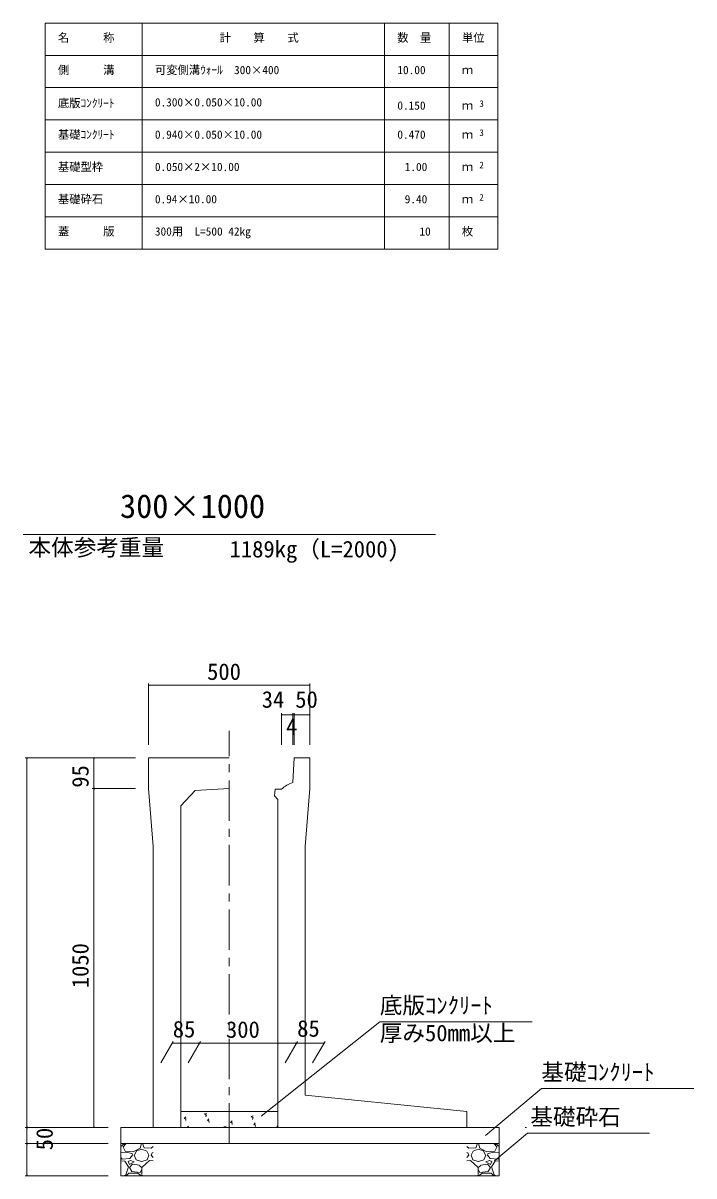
# Model space of a CAD drawing. Units: millimetres on the paper, scale 1:20. Extents: x 0 to 841, y 0 to 594.
# Drawn here: x 207.7 to 311.5, y 265 to 443.5 of the extents above; entities that cross this region are included whole.
import ezdxf
from ezdxf.enums import TextEntityAlignment as Align

# ---------------------------------------------------------------- set-up
doc = ezdxf.new("R2010")
doc.units = ezdxf.units.MM
doc.linetypes.add('USER1', pattern=[10, 6.25, -1.25, 1.25, -1.25])
for name, color, linetype, lineweight in [('D-STR-DIM（寸法）', 7, 'Continuous', 18), ('D-STR-HTXT（旗揚げ）', 4, 'Continuous', 18), ('D-STR-STRn（構造物）', 5, 'Continuous', 18), ('D-STR（構造物外形線）', 1, 'Continuous', 18), ('Frame', 1, 'Continuous', 18)]:
    doc.layers.add(name, color=color, linetype=linetype, lineweight=lineweight)
doc.layers.add('D-STR-TXT（文字）', color=7, linetype='Continuous')
doc.styles.add('ＭＳ ゴシック', font='')
doc.styles.get('ＭＳ ゴシック').set_extended_font_data('MS Gothic')

msp = doc.modelspace()

# ---------------------------------------------------------------- linework, layer by layer
at = {"layer": 'D-STR-DIM（寸法）'}
for p, q in [((227.128, 331.776), (227.128, 341.265)), ((227.128, 341.015), (227.278, 341.04)), ((227.128, 341.015), (227.148, 341.015)), ((227.278, 340.99), (227.128, 341.015)), ((227.148, 341.015), (252.108, 341.015)), ((251.978, 341.04), (252.128, 341.015)), ((252.128, 341.015), (251.978, 340.99)), ((252.128, 341.015), (252.108, 341.015)), ((252.128, 331.776), (252.128, 341.265)), ((247.738, 331.776), (247.738, 336.683)), ((247.738, 336.433), (247.888, 336.458)), ((247.738, 336.433), (247.758, 336.433)), ((247.888, 336.408), (247.738, 336.433)), ((247.758, 336.433), (249.433, 336.433)), ((249.303, 336.458), (249.453, 336.433)), ((249.453, 336.433), (249.303, 336.408)), ((249.453, 336.433), (249.433, 336.433)), ((249.453, 331.777), (249.453, 336.683)), ((249.453, 331.777), (249.453, 336.683)), ((249.453, 336.433), (249.603, 336.458)), ((249.453, 336.433), (249.473, 336.433)), ((249.603, 336.408), (249.453, 336.433)), ((249.633, 336.433), (249.473, 336.433)), ((249.503, 336.458), (249.653, 336.433)), ((249.653, 336.433), (249.503, 336.408)), ((249.653, 336.433), (249.633, 336.433)), ((249.653, 331.776), (249.653, 336.683)), ((249.653, 331.776), (249.653, 336.683)), ((249.653, 336.433), (249.803, 336.458)), ((249.653, 336.433), (249.673, 336.433)), ((249.803, 336.408), (249.653, 336.433)), ((249.673, 336.433), (252.108, 336.433)), ((251.978, 336.458), (252.128, 336.433)), ((252.128, 336.433), (251.978, 336.408)), ((252.128, 336.433), (252.108, 336.433)), ((252.128, 331.776), (252.128, 336.683)), ((225.128, 329.776), (208.081, 329.776)), ((208.306, 329.626), (208.331, 329.776)), ((208.331, 329.776), (208.331, 329.756)), ((208.331, 329.776), (208.356, 329.626)), ((208.331, 329.756), (208.331, 272.546)), ((225.128, 329.776), (218.442, 329.776)), ((218.667, 329.626), (218.692, 329.776)), ((218.692, 329.776), (218.692, 329.756)), ((218.692, 329.776), (218.717, 329.626)), ((218.692, 325.046), (218.692, 329.756)), ((225.128, 325.026), (218.442, 325.026)), ((225.128, 325.026), (218.442, 325.026)), ((218.692, 325.026), (218.667, 325.176)), ((218.667, 324.876), (218.692, 325.026)), ((218.717, 325.176), (218.692, 325.026)), ((218.692, 325.026), (218.692, 325.046)), ((218.692, 325.026), (218.692, 325.006)), ((218.692, 325.026), (218.717, 324.876)), ((218.692, 325.006), (218.692, 272.546)), ((229.033, 282.525), (230.95, 285.846)), ((233.283, 282.525), (235.2, 285.846)), ((233.283, 282.525), (235.2, 285.846)), ((248.283, 282.558), (250.181, 285.846)), ((248.283, 282.558), (250.181, 285.846)), ((252.533, 282.525), (254.45, 285.846)), ((230.805, 285.596), (230.955, 285.621)), ((230.805, 285.596), (230.825, 285.596)), ((230.955, 285.571), (230.805, 285.596)), ((235.035, 285.596), (230.825, 285.596)), ((234.905, 285.621), (235.055, 285.596)), ((235.055, 285.596), (234.905, 285.571)), ((235.055, 285.596), (235.035, 285.596)), ((235.055, 285.596), (235.205, 285.621)), ((235.055, 285.596), (235.075, 285.596)), ((235.205, 285.571), (235.055, 285.596)), ((235.075, 285.596), (250.016, 285.596)), ((249.886, 285.621), (250.036, 285.596)), ((250.036, 285.596), (249.886, 285.571)), ((250.036, 285.596), (250.016, 285.596)), ((250.036, 285.596), (250.186, 285.621)), ((250.036, 285.596), (250.056, 285.596)), ((250.186, 285.571), (250.036, 285.596)), ((250.056, 285.596), (254.285, 285.596)), ((254.155, 285.621), (254.305, 285.596)), ((254.305, 285.596), (254.155, 285.571)), ((254.305, 285.596), (254.285, 285.596)), ((220.878, 272.526), (208.081, 272.526)), ((220.878, 272.526), (208.081, 272.526)), ((208.331, 272.526), (208.306, 272.676)), ((208.306, 272.376), (208.331, 272.526)), ((208.356, 272.676), (208.331, 272.526)), ((208.331, 272.526), (208.331, 272.546)), ((208.331, 272.526), (208.331, 272.506)), ((208.331, 272.526), (208.356, 272.376)), ((208.331, 272.506), (208.331, 270.046)), ((220.878, 272.526), (218.442, 272.526)), ((218.692, 272.526), (218.667, 272.676)), ((218.717, 272.676), (218.692, 272.526)), ((218.692, 272.526), (218.692, 272.546)), ((220.878, 270.026), (208.081, 270.026)), ((220.878, 270.026), (208.081, 270.026)), ((208.331, 270.026), (208.306, 270.176)), ((208.306, 269.876), (208.331, 270.026)), ((208.356, 270.176), (208.331, 270.026)), ((208.331, 270.026), (208.331, 270.046)), ((208.331, 270.026), (208.331, 270.006)), ((208.331, 270.026), (208.356, 269.876)), ((208.331, 270.006), (208.331, 265.046)), ((220.878, 265.026), (208.081, 265.026)), ((208.331, 265.026), (208.306, 265.176)), ((208.356, 265.176), (208.331, 265.026)), ((208.331, 265.026), (208.331, 265.046))]:
    msp.add_line(p, q, dxfattribs=at)
at = {"layer": 'D-STR-HTXT（旗揚げ）'}
for p, q in [((211.17, 443.549), (281.17, 443.549)), ((211.17, 408.549), (211.17, 443.549)), ((226.17, 408.549), (226.17, 443.549)), ((263.67, 408.549), (263.67, 443.549)), ((273.67, 427.549), (273.67, 443.549)), ((273.67, 408.549), (273.67, 443.549)), ((281.17, 408.549), (281.17, 443.549)), ((211.17, 438.549), (281.17, 438.549)), ((211.17, 433.549), (281.17, 433.549)), ((211.17, 428.549), (281.17, 428.549)), ((211.17, 423.549), (281.17, 423.549)), ((211.17, 418.549), (281.17, 418.549)), ((211.17, 413.549), (281.17, 413.549)), ((211.17, 408.549), (281.17, 408.549)), ((207.736, 364.366), (271.52, 364.366)), ((244.572, 274.291), (262.922, 288.886)), ((286.52, 288.886), (262.922, 288.886)), ((279.284, 271.295), (287.929, 278.559)), ((311.528, 278.559), (287.929, 278.559)), ((280.695, 267.366), (285.779, 271.628)), ((304.642, 271.628), (285.779, 271.628))]:
    msp.add_line(p, q, dxfattribs=at)
at = {"layer": 'D-STR-STRn（構造物）', "color": 7, "linetype": 'USER1'}
msp.add_line((239.628, 270.026), (239.628, 333.931), dxfattribs=at)
at = {"layer": 'D-STR-STRn（構造物）', "color": 7}
for p, q in [((232.128, 275.026), (247.128, 275.026)), ((232.659, 273.905), (232.9, 274.192)), ((232.659, 273.905), (232.958, 273.879)), ((232.92, 273.601), (232.862, 273.914)), ((235.822, 274.624), (236.172, 274.759)), ((235.822, 274.624), (236.071, 274.457)), ((236.031, 274.18), (236.133, 274.482)), ((236.246, 273.591), (236.487, 273.878)), ((236.246, 273.591), (236.545, 273.565)), ((236.506, 273.287), (236.448, 273.6)), ((239.832, 273.277), (240.073, 273.564)), ((239.832, 273.277), (240.131, 273.251)), ((240.092, 272.973), (240.034, 273.286)), ((243.008, 274.224), (243.358, 274.358)), ((243.008, 274.224), (243.256, 274.056)), ((243.217, 273.779), (243.318, 274.081)), ((243.418, 272.963), (243.659, 273.251)), ((233.128, 272.526), (233.347, 272.754)), ((233.305, 272.526), (233.304, 272.532)), ((238.807, 272.611), (239.157, 272.746)), ((238.807, 272.611), (238.933, 272.526)), ((243.418, 272.964), (243.717, 272.937)), ((243.679, 272.659), (243.621, 272.973)), ((247.005, 272.65), (247.128, 272.797)), ((247.005, 272.65), (247.128, 272.639))]:
    msp.add_line(p, q, dxfattribs=at)
at = {"layer": 'D-STR-STRn（構造物）'}
for p, q in [((222.878, 272.526), (222.878, 265.026)), ((222.878, 272.526), (281.378, 272.526)), ((281.378, 272.526), (281.378, 265.026)), ((285.4, 272.526), (285.628, 272.526)), ((222.878, 270.026), (281.378, 270.026)), ((222.878, 269.591), (223.441, 270.026)), ((223.187, 269.474), (223.683, 270.026)), ((226.038, 270.024), (225.838, 269.324)), ((226.209, 270.026), (226.478, 269.386)), ((227.537, 269.328), (227.878, 269.591)), ((276.719, 269.328), (276.378, 269.591)), ((278.047, 270.026), (277.777, 269.386)), ((278.217, 270.024), (278.417, 269.324)), ((281.069, 269.474), (280.572, 270.026)), ((281.378, 269.591), (280.815, 270.026)), ((223.641, 268.718), (222.878, 268.638)), ((223.085, 267.64), (222.878, 267.866)), ((223.546, 268.871), (223.196, 269.471)), ((224.783, 268.784), (223.533, 268.884)), ((224.635, 268.477), (223.635, 268.727)), ((224.687, 268.224), (224.237, 267.724)), ((224.687, 268.221), (224.637, 268.471)), ((225.839, 269.32), (224.789, 268.77)), ((224.932, 268.225), (225.232, 267.525)), ((224.985, 268.224), (225.285, 268.924)), ((225.287, 268.924), (226.087, 269.174)), ((226.085, 269.174), (226.885, 268.874)), ((226.484, 269.371), (227.534, 269.321)), ((226.887, 268.873), (227.187, 268.223)), ((226.935, 267.526), (227.185, 268.226)), ((227.878, 267.866), (227.535, 268.24)), ((227.536, 268.225), (227.686, 268.625)), ((227.878, 268.638), (227.691, 268.618)), ((276.378, 268.638), (276.565, 268.618)), ((276.378, 267.866), (276.721, 268.24)), ((276.72, 268.225), (276.57, 268.625)), ((277.772, 269.371), (276.722, 269.321)), ((277.368, 268.873), (277.068, 268.223)), ((277.321, 267.526), (277.071, 268.226)), ((278.171, 269.174), (277.371, 268.874)), ((278.969, 268.924), (278.169, 269.174)), ((278.417, 269.32), (279.467, 268.77)), ((279.27, 268.224), (278.97, 268.924)), ((279.324, 268.225), (279.024, 267.525)), ((279.472, 268.784), (280.722, 268.884)), ((279.569, 268.221), (279.619, 268.471)), ((279.569, 268.224), (280.019, 267.724)), ((279.621, 268.477), (280.621, 268.727)), ((280.615, 268.718), (281.378, 268.638)), ((280.709, 268.871), (281.059, 269.471)), ((281.171, 267.64), (281.378, 267.866)), ((223.488, 267.319), (222.878, 267.37)), ((224.233, 267.727), (223.083, 267.627)), ((224.048, 266.427), (223.498, 267.327)), ((223.637, 265.172), (224.037, 266.422)), ((223.985, 267.274), (224.185, 266.774)), ((224.336, 267.422), (223.986, 267.272)), ((224.185, 266.775), (224.935, 267.225)), ((224.185, 266.326), (224.585, 265.726)), ((224.686, 266.824), (224.186, 266.324)), ((224.938, 267.225), (224.338, 267.425)), ((225.692, 266.677), (224.692, 266.827)), ((225.233, 267.52), (226.083, 267.27)), ((226.097, 266.314), (225.697, 266.664)), ((225.838, 265.575), (226.088, 266.025)), ((226.134, 266.377), (226.084, 265.327)), ((226.087, 266.024), (226.087, 266.324)), ((226.089, 267.271), (226.939, 267.521)), ((227.288, 267.424), (226.138, 266.374)), ((227.878, 267.37), (227.288, 267.419)), ((276.378, 267.37), (276.968, 267.419)), ((276.968, 267.424), (278.118, 266.374)), ((278.166, 267.271), (277.316, 267.521)), ((278.121, 266.377), (278.171, 265.327)), ((278.159, 266.314), (278.559, 266.664)), ((278.418, 265.575), (278.168, 266.025)), ((278.169, 266.024), (278.169, 266.324)), ((279.023, 267.52), (278.173, 267.27)), ((278.563, 266.677), (279.563, 266.827)), ((279.318, 267.225), (279.918, 267.425)), ((280.071, 266.775), (279.321, 267.225)), ((279.569, 266.824), (280.069, 266.324)), ((280.071, 266.326), (279.671, 265.726)), ((279.92, 267.422), (280.27, 267.272)), ((280.023, 267.727), (281.173, 267.627)), ((280.271, 267.274), (280.071, 266.774)), ((280.208, 266.427), (280.758, 267.327)), ((280.619, 265.172), (280.219, 266.422)), ((280.768, 267.319), (281.378, 267.37)), ((222.878, 265.026), (256.378, 265.026)), ((222.878, 265.026), (281.378, 265.026)), ((223.441, 265.026), (223.637, 265.178)), ((223.683, 265.026), (224.087, 265.474)), ((224.087, 265.474), (225.387, 265.474)), ((224.588, 265.722), (225.838, 265.572)), ((225.385, 265.486), (226.035, 265.036)), ((226.078, 265.336), (226.209, 265.026)), ((278.177, 265.336), (278.047, 265.026)), ((278.871, 265.486), (278.221, 265.036)), ((279.668, 265.722), (278.418, 265.572)), ((280.169, 265.474), (278.869, 265.474)), ((280.572, 265.026), (280.169, 265.474)), ((280.815, 265.026), (280.619, 265.178))]:
    msp.add_line(p, q, dxfattribs=at)
at = {"layer": 'D-STR（構造物外形線）'}
for p, q in [((227.128, 329.776), (239.628, 329.776)), ((227.128, 325.026), (227.128, 329.776)), ((249.653, 329.776), (252.128, 329.776)), ((252.128, 325.026), (252.128, 329.776)), ((227.128, 325.026), (227.878, 316.026)), ((234.374, 324.711), (239.628, 325.026)), ((251.378, 316.026), (252.128, 325.026)), ((232.128, 322.326), (234.374, 324.711)), ((246.617, 323.869), (247.128, 323.326)), ((247.128, 272.526), (247.128, 323.326)), ((232.128, 272.526), (232.128, 322.326)), ((227.878, 272.526), (227.878, 316.026)), ((251.378, 277.526), (251.378, 316.026)), ((251.378, 277.526), (276.378, 275.026)), ((276.378, 272.526), (276.378, 275.026)), ((227.878, 272.526), (232.128, 272.526)), ((247.128, 272.526), (251.378, 272.526)), ((247.128, 272.526), (276.378, 272.526))]:
    msp.add_line(p, q, dxfattribs=at)
at = {"layer": 'Frame'}
for p, q in [((249.653, 329.776), (249.453, 325.934)), ((246.738, 324.926), (246.617, 323.869)), ((246.738, 324.926), (247.738, 324.926))]:
    msp.add_line(p, q, dxfattribs=at)
msp.add_arc((250.557, 322.089), 4, 106.02569, 134.82262, dxfattribs=at)

# ---------------------------------------------------------------- texts
at = {"layer": 'D-STR-DIM（寸法）', "style": 'ＭＳ ゴシック'}
for s, p in [('500', (236.208, 341.065)), ('34', (244.66, 336.758)), ('50', (249.845, 336.758)), ('4', (248.425, 332.561)), ('85', (230.897, 285.705)), ('300', (239.126, 285.646)), ('85', (250.146, 285.81))]:
    msp.add_text(s, height=2.566, dxfattribs=at).set_placement(p, align=Align.BOTTOM_LEFT)
for s, p in [('95', (218.642, 325.145)), ('1050', (218.642, 294.095)), ('50', (213.1, 268.993))]:
    msp.add_text(s, height=2.566, rotation=90, dxfattribs=at).set_placement(p, align=Align.BOTTOM_LEFT)
at = {"layer": 'D-STR-TXT（文字）', "style": 'ＭＳ ゴシック'}
for s, height, p in [('名\u3000\u3000\u3000称', 1.283, (213.131, 440.251)), ('計\u3000\u3000算\u3000\u3000式', 1.283, (238.135, 440.251)), ('数\u3000量', 1.283, (265.631, 440.251)), ('単位', 1.283, (275.631, 440.251)), ('側\u3000\u3000\u3000溝', 1.283, (213.131, 435.251)), ('可変側溝ｳｫｰﾙ\u3000300×400', 1.283, (228.131, 435.251)), ('10.00', 1.283, (265.645, 435.251)), ('ｍ', 1.283, (275.631, 435.251)), ('底版ｺﾝｸﾘｰﾄ', 1.283, (213.131, 430.118)), ('0.300×0.050×10.00', 1.283, (228.131, 430.251)), ('0.150', 1.283, (265.645, 429.751)), ('ｍ', 1.283, (275.631, 429.751)), ('3', 1.026, (278.332, 430.253)), ('基礎ｺﾝｸﾘｰﾄ', 1.283, (213.131, 425.251)), ('0.940×0.050×10.00', 1.283, (228.131, 425.251)), ('0.470', 1.283, (265.645, 425.251)), ('3', 1.026, (278.332, 425.753)), ('ｍ', 1.283, (275.631, 425.251)), ('基礎型枠', 1.283, (213.131, 420.251)), ('0.050×2×10.00', 1.283, (228.131, 420.251)), ('1.00', 1.283, (266.782, 420.251)), ('ｍ', 1.283, (275.631, 420.251)), ('2', 1.026, (278.332, 420.753)), ('基礎砕石', 1.283, (213.131, 415.251)), ('0.94×10.00', 1.283, (228.131, 415.251)), ('9.40', 1.283, (266.782, 415.251)), ('ｍ', 1.283, (275.631, 415.251)), ('2', 1.026, (278.332, 415.753)), ('蓋\u3000\u3000\u3000版', 1.283, (213.131, 410.251)), ('300用\u3000L=500 42kg', 1.283, (228.131, 410.251)), ('10', 1.283, (269.056, 410.251)), ('枚', 1.283, (275.631, 410.251)), ('300×1000', 3.666, (222.738, 365.815)), ('本体参考重量', 2.566, (208.567, 360.3)), ('1189kg（L=2000)', 2.566, (239.687, 360.036)), ('底版ｺﾝｸﾘｰﾄ', 2.566, (262.922, 289.386)), ('厚み50mm以上', 2.566, (262.922, 285.115)), ('基礎ｺﾝｸﾘｰﾄ', 2.566, (287.929, 279.059)), ('基礎砕石', 2.566, (286.213, 272.128))]:
    msp.add_text(s, height=height, dxfattribs=at).set_placement(p, align=Align.BOTTOM_LEFT)

doc.saveas('drawing.dxf')
